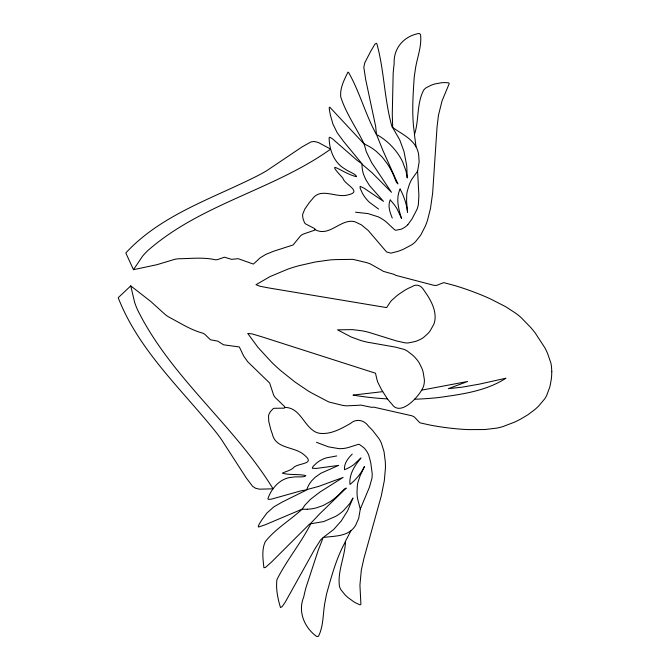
<?xml version="1.0" encoding="UTF-8"?>
<svg xmlns="http://www.w3.org/2000/svg" width="670" height="670" viewBox="0 0 670 670"><rect width="100%" height="100%" fill="white"/><g stroke="black" fill="none" stroke-linecap="round" stroke-linejoin="round"><path stroke-width="1" d="M316.516 442.326L328.493 446.865L338.903 448.632A26.741 20.242 19.1 0 0 342.839 448.523L344.003 448.397A31.942 24.179 19.1 0 0 348.919 447.351L358.416 444.319A3.76 2.848 19.1 0 1 359.539 444.537L364.053 447.895A26.163 19.807 19.1 0 1 368.726 455.165L370.694 462.409L372.185 473.514A48.525 36.733 19.1 0 1 371.875 478.64L369.421 487.249L360.293 509.058L358.701 518.337L355.644 525.255A42.051 31.833 19.1 0 1 352.973 528.831C345.435 536.804 333.174 536 323.175 537.507L333.635 529.551L341.298 520.9L347.638 510.733L352.998 498.019L349.623 503.723L343.526 510.624A67.276 50.928 19.1 0 1 335.796 516.31L323.71 521.57L309.666 523.957L271.492 562.071L265.496 567.381L263.905 567.766C263.017 559.341 261.493 549.517 265.353 541.569C275.596 528.689 290.236 520.213 302.187 509.141L265.261 524.769L258.57 527.047L258.201 526.335L259.055 524.518A134.193 101.58 19.1 0 1 261.685 520.096L266.987 512.952L273.762 506.939L282.279 502.023L307.036 489.787L301.291 490.758L271.308 499.175L268.368 499.385L267.883 498.756C271.451 488.145 280.596 477.744 292.539 477.224C295.529 476.244 305.227 477.861 305.838 475.583C298.217 473.824 289.499 475.315 282.33 473.146C285.814 471.521 289.691 470.616 292.891 468.355C296.693 462.576 316.223 464.913 304.724 455.399C295.168 446.078 275.68 449.528 272.372 434.051A124.067 93.917 19.1 0 1 270.764 429.453L268.762 421.497L268.528 415.911A12.403 9.388 19.1 0 1 268.946 414.361L269.692 412.862A32.076 24.279 19.1 0 1 270.714 411.288L272.983 408.859A4.874 3.693 19.1 0 1 274.298 408.29L284.373 408.147L284.8 407.519A4.238 3.208 19.1 0 0 284.49 406.481L275.269 397.578A18.886 14.296 19.1 0 1 273.586 394.94L269.658 383.031L247.741 361.792L243.604 355.938L239.341 346.943L223.554 344.816L217.742 341.139L210.447 339.782L205.054 334.531A10.201 7.722 19.1 0 0 202.993 333.224C190.917 330.042 180.423 323.116 169.426 317.371A24.765 18.752 19.1 0 1 165.373 314.674L150.758 301.466L130.751 285.881L118.213 297.706C138.43 349.824 180.925 388.608 215.33 431.346A203.345 153.933 19.1 0 1 221.376 439.419L246.133 477.752L252.632 486.345L255.513 488.221L259.424 489.175L273.05 488.824C233.83 424.738 171.47 378.039 137.744 310.235A108.733 82.309 19.1 0 1 134.653 302.438L130.751 285.881M407.821 224.726L411.983 218.964L416.975 209.425A48.525 36.733 19.1 0 0 418.356 204.559L418.901 195.481L417.603 171.152L419.16 161.864L418.591 154.058A42.051 31.833 19.1 0 0 417.301 149.527C413.013 138.497 400.878 133.64 392.101 127.066C384.27 99.897 384.387 70.869 376.833 43.676L376.213 43.232L374.823 44.346L370.786 51.171L364.773 62.771L363.818 67.302L365.644 79.353L375.661 126.37L376.448 134.511C365.443 114.712 359.773 92.058 348.551 72.377L347.956 72.159C344.279 79.621 339.724 88.314 340.762 96.966C346.055 113.724 356.708 128.196 364.111 143.983L329.782 107.175L329.204 107.652L329.406 109.729A134.193 101.58 19.1 0 0 330.385 115.031L332.94 124.076L337.219 132.769L343.459 141.27L362.269 164.075L357.294 160.498L332.429 138.782L329.791 137.216L329.146 137.568C329.096 149.452 333.978 162.709 344.832 168.89C347.579 171.311 356.323 174.049 356.549 176.595C344.765 174.761 322.563 156.185 342.831 178.044C344.388 184.652 363.249 191.603 347.948 194.895C336.147 198.454 320.696 186.67 312.195 199.258A124.067 93.917 19.1 0 0 309.213 202.734L304.783 209.132L302.74 214.166A12.403 9.388 19.1 0 0 302.631 215.782L302.823 217.516A32.076 24.279 19.1 0 0 303.25 219.442L304.548 222.733A4.874 3.693 19.1 0 0 305.579 223.881L314.808 228.696L314.992 229.475A4.238 3.208 19.1 0 1 314.372 230.287L302.974 234.19A18.886 14.296 19.1 0 0 300.57 235.84L293.075 244.977L273.561 251.258L265.965 254.324L260.245 257.783L253.394 264.081L238.168 258.679L231.611 259.357L224.45 257.205L217.767 259.533A10.201 7.722 19.1 0 1 215.447 259.776C203.588 257.104 191.444 258.536 179.367 258.737A24.765 18.752 19.1 0 0 174.761 259.315L156.998 264.675L133.489 269.7L125.801 252.975C161.336 214.475 213.244 198.395 258.771 175.155A203.345 153.933 19.1 0 0 266.978 170.54L302.271 146.78L311.048 141.889L314.322 141.504L318.225 142.442L330.662 149.117C273.46 189.978 201.234 203.672 147.869 250.538A108.733 82.309 19.1 0 0 142.484 256.275L133.489 269.7M390.225 200.012C387.562 205.874 389.965 212.49 392.277 218.052M400.124 189.007C395.61 198.362 398.583 209.191 401.59 218.529L396.95 208.655A51.205 38.76 19.1 0 0 390.233 200.003M364.438 466.479L359.983 476.102L358.006 482.09A58.7 44.438 19.1 0 0 357.319 485.792L357.018 492.651A85.492 64.714 19.1 0 0 357.512 498.472L360.293 509.058M345.293 541.603L350.871 530.858M417.603 171.152L411.598 179.602A85.492 64.714 19.1 0 0 409.244 184.736L407.285 191.193A58.7 44.438 19.1 0 0 406.707 194.92L406.581 201.352L407.544 212.298A87.695 66.38 19.1 0 0 400.091 189.015M352.253 454.059C348.115 458.18 343.869 463.514 344.481 469.72A51.205 38.76 19.1 0 0 353.484 464.888L360.988 457.962C354.882 465.34 348.835 474.419 350.016 484.46A87.695 66.38 19.1 0 0 364.488 466.496M422.008 390.074L467.66 381.473L448.305 388.675L461.957 387.201L479.569 384.094L505.925 378.215C486.093 391.146 461.672 394.303 438.699 397.536A275.822 208.797 19.1 0 1 414.554 399.22M382.696 391.657L353.023 395.099A246.443 186.553 19.1 0 0 387.511 398.893M336.725 455.943L326.114 457.911A37.964 28.735 19.1 0 0 316.86 462.803L312.999 466.479L312.304 468.288L316.575 468.414L338.702 465.365L320.897 473.246L315.269 477.207L311.86 480.599A44.999 34.061 19.1 0 0 307.79 487.04L306.81 489.577L318.685 486.412L343.124 477.417L319.975 492.023L310.646 499.192L304.909 505.13L302.145 509.267L307.22 509.25M355.544 212.206L368.056 213.604L378.215 216.829A26.741 20.242 19.1 0 1 381.808 218.763L382.838 219.425A31.942 24.179 19.1 0 1 387.026 222.674L394.781 229.894A3.76 2.848 19.1 0 0 395.886 230.22L401.137 229.224A26.163 19.807 19.1 0 0 407.804 224.71M284.784 407.394C300.118 407.519 303.477 425.341 315.101 431.773A12.219 9.246 19.1 0 0 319.314 433.256C330.536 434.813 341.072 428.783 350.485 423.448C356.298 418.222 364.22 420.031 368.466 426.17A91.891 69.563 19.1 0 1 372.771 430.643L378.918 438.54A41.808 31.649 19.1 0 1 381.397 443.18L384.044 451.739L385.309 461.831A136.588 103.398 19.1 0 1 385.418 468.397L384.32 480.658L381.289 495.909L363.835 558.713L361.314 570.17L359.924 585.128L360.912 604.415L360.083 604.884L356.633 603.36A37.227 28.182 19.1 0 1 353.592 601.643L348.082 597.632A42.553 32.21 19.1 0 1 345 594.767L340.971 589.801A17.788 13.467 19.1 0 1 339.489 586.526C337.245 571.418 345.033 556.762 345.452 541.745C336.734 557.063 331.616 575.89 326.759 593.285A211.352 159.996 19.1 0 0 325.369 600.228C322.714 612.011 323.978 625.261 318.535 636.14A1.968 1.491 19.1 0 1 316.408 636.307C304.373 627.489 297.647 611.509 303.711 597.037A355.77 269.315 19.1 0 1 305.956 587.649L318.334 549.928L323.183 537.524L320.57 539.961L314.707 549.232L285.328 601.987L282.212 606.551L280.495 607.573C277.816 598.88 275.747 588.83 276.928 579.634C286.601 560.271 300.788 543.412 310.587 524.116L310.453 523.622L319.808 513.739L346.29 488.07L344.263 489.1L338.844 494.653A87.217 66.02 19.1 0 1 330.394 501.495L323.283 505.465L316.047 507.961A43.944 33.266 19.1 0 1 307.22 509.25M314.934 229.584C328.2 236.753 338.174 221.854 350.804 221.259A12.219 9.246 19.1 0 1 355.167 221.862L361.415 224.869L368.266 230.522L386.548 251.937L390.895 253.151L398.122 251.292A91.891 69.563 19.1 0 0 403.549 249.181L411.782 244.768A41.808 31.649 19.1 0 0 415.567 241.661L420.802 235.003L425.249 226.301A136.588 103.398 19.1 0 0 427.493 220.304L430.475 208.496L432.653 193.044L437.041 127.074L438.448 115.341L442.041 100.919L449.235 83.616L448.624 82.795L444.955 82.594A37.227 28.182 19.1 0 0 441.589 82.753L435.215 83.884A42.553 32.21 19.1 0 0 431.446 85.09L426.112 87.778A17.788 13.467 19.1 0 0 423.683 90.107C416.556 103.515 419.152 119.905 414.588 134.134C411.564 116.203 412.938 96.455 414.161 77.946A211.352 159.996 19.1 0 1 415.14 70.903C416.556 58.868 422.058 46.783 420.542 34.647A1.968 1.491 19.1 0 0 418.641 33.5C403.826 36.314 393.34 48.207 394.153 63.759A355.77 269.315 19.1 0 0 393.164 73.449L392.277 113.959L392.704 127.643L399.722 139.846L403.968 151.386L406.749 165.766L407.243 177.944L406.037 171.084L402.67 161.889A67.276 50.928 19.1 0 0 397.402 153.053C391.908 145.457 384.798 138.966 376.515 134.519L383.039 150.75L397.905 183.907L396.339 182.064L393.156 174.418A87.217 66.02 19.1 0 0 387.603 164.184L382.344 157.207L376.49 151.537A43.944 33.266 19.1 0 0 368.785 146.236L364.12 143.857L366.247 151.621L371.624 162.626L391.481 192.29L371.909 172.609L361.993 164.158L362.076 166.964A44.999 34.061 19.1 0 0 363.726 174.786L365.753 179.501L369.656 185.774L383.483 201.327L364.095 188.203L360.117 186.327L360.175 188.32L362.529 193.504A37.964 28.735 19.1 0 0 369.463 202.323L378.592 209.082M414.387 134.184L416.028 146.68M551.787 371.691L551.653 375.493A102.686 77.737 19.1 0 1 551.276 379.228L550.464 383.994A102.686 77.737 19.1 0 1 549.593 387.603L546.603 395.635A51.607 39.069 19.1 0 1 544.718 398.851L538.714 405.978A103.858 78.616 19.1 0 1 534.476 409.856L527.868 414.789L520.515 419.16A145.725 110.316 19.1 0 1 514.744 422.05L502.751 426.648A68.608 51.933 19.1 0 1 496.386 428.172L484.737 429.537L468.405 429.604A183.279 138.74 19.1 0 1 457.015 428.859L448.883 427.996A226.016 171.093 19.1 0 1 430.416 425.149L420.35 422.921A2.739 2.077 19.1 0 1 419.495 422.401L414.311 416.975L412.058 415.827L373.625 407.109A8.676 6.566 19.1 0 0 372.512 407.276L372.344 407.31A2.303 1.742 19.1 0 1 371.75 407.352L360.502 405.032A11.792 8.928 19.1 0 1 359.422 405.25L346.331 405.853L342.697 405.4L328.761 401.95L315.863 395.208A96.195 72.821 19.1 0 1 308.091 390.895L295.051 382.067L281.124 370.962A172.692 130.725 19.1 0 1 271.886 362.495L258.076 347.496L247.724 333.417L252.021 333.894L261.049 336.549L375.493 373.215L376.967 379.597A32.353 24.488 19.1 0 0 377.796 382.202L381.498 389.605L386.866 398.039A60.049 45.46 19.1 0 0 391.933 404.152C400.71 417.636 420.735 394.806 423.566 386.18A35.853 27.143 19.1 0 0 424.411 379.982L423.164 372.135A57.252 43.332 19.1 0 0 421.907 368.391L419.211 362.88A32.579 24.664 19.1 0 0 417.075 359.849L415.383 357.872A42.026 31.817 19.1 0 0 412.578 355.075L407 350.82A16.624 12.579 19.1 0 0 404.186 349.43L395.66 347.161L366.833 342.077A74.789 56.615 19.1 0 1 360.887 340.544L351.281 337.052L337.529 329.849L352.537 329.623L362.529 330.888A74.789 56.615 19.1 0 1 368.5 332.245L396.707 340.997L405.3 342.881A16.624 12.579 19.1 0 0 408.34 342.914L414.864 341.599A42.026 31.817 19.1 0 0 418.356 340.327L420.567 339.296A32.579 24.664 19.1 0 0 423.515 337.496L427.795 333.677A57.252 43.332 19.1 0 0 430.173 330.812L433.875 324.171A35.853 27.143 19.1 0 0 435.115 318.074C435.433 307.739 429.73 298.418 423.951 290.294C421.455 285.654 416.455 283.393 411.841 286.768A60.049 45.46 19.1 0 0 405.183 290.043L399.864 293.544A133.766 101.262 19.1 0 0 396.414 296.14L391.665 300.403A32.353 24.488 19.1 0 0 390.057 302.413L386.623 307.605L269.273 288.033L260.102 286.274L255.99 284.708L270.102 276.568L287.715 269.189A172.692 130.725 19.1 0 1 298.979 265.697L315.419 261.962L330.31 259.901A96.195 72.821 19.1 0 1 338.869 259.558L352.939 259.357L366.909 262.673L370.393 263.955L382.26 270.613A11.792 8.928 19.1 0 1 383.181 271.308L394.295 274.415A2.303 1.742 19.1 0 1 394.831 274.742L394.973 274.842A9.723 7.362 19.1 0 0 395.593 275.295L434.177 285.403L436.631 285.395L443.171 282.815A2.739 2.077 19.1 0 1 444.126 282.732L454.118 285.378A217.934 164.979 19.1 0 1 460.826 287.464A234.09 177.207 19.1 0 1 472.057 291.358L479.829 294.348A183.279 138.74 19.1 0 1 490.557 298.979L505.574 306.651L515.867 313.334A68.608 51.933 19.1 0 1 521.235 317.706L530.774 327.529A145.725 110.316 19.1 0 1 535.146 332.881L544.97 347.956A103.858 78.616 19.1 0 1 547.608 353.5L550.824 362.864A51.607 39.069 19.1 0 1 551.502 366.699L551.787 371.691"/></g></svg>
